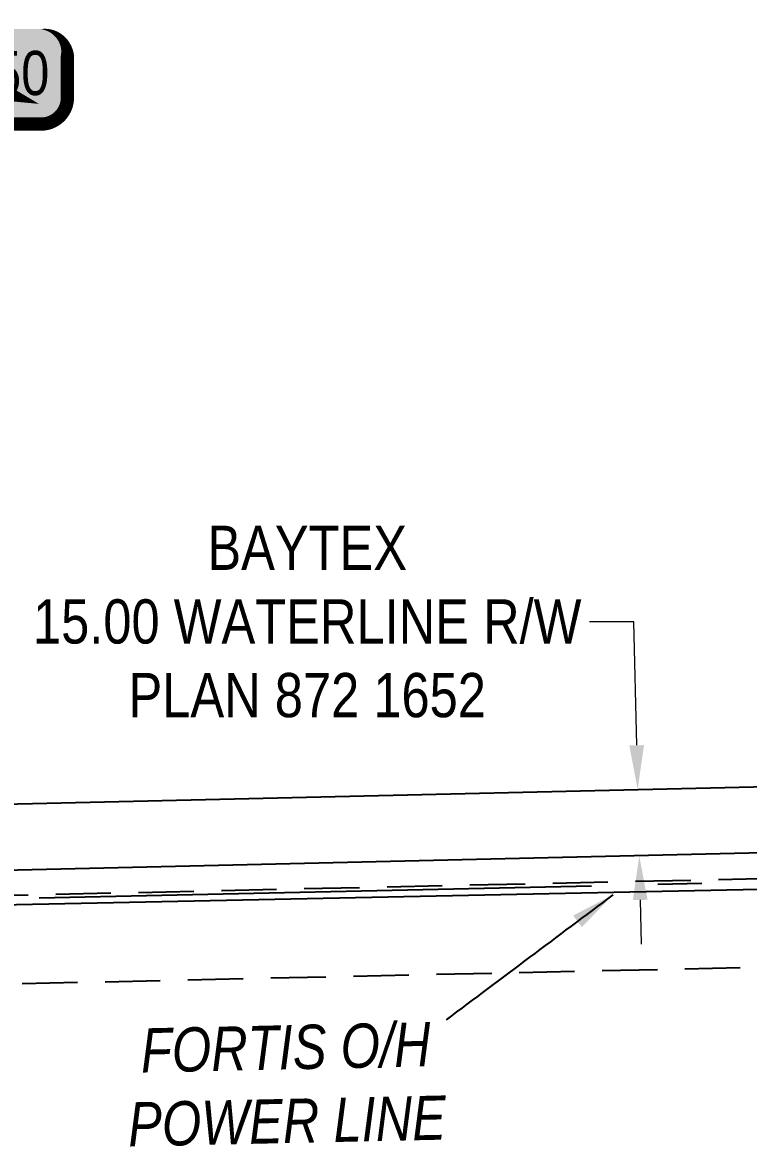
# Model space of a CAD drawing. Extents: x 88833 to 97610, y 5963373 to 5974710.
# Drawn here: x 95754 to 95918.3, y 5967504.5 to 5967758.9 of the extents above; entities that cross this region are included whole.
import ezdxf

# ---------------------------------------------------------------- set-up
doc = ezdxf.new("R2010")
doc.units = 0
doc.header["$LTSCALE"] = 5
doc.header["$PDSIZE"] = 5
doc.linetypes.add('foc-ACCESSROAD', pattern=[3.75, 2.5, -1.25])
doc.linetypes.add('foc-QUARTERLINE', pattern=[33, 25, -3, 2, -3])
doc.layers.get('Defpoints').update_dxf_attribs({"color": 9})
for name, color, linetype in [('AS-POWER', 104, 'foc-POWER'), ('AS-POWER-T', 104, 'Continuous'), ('F-AR', 190, 'foc-ACCESSROAD'), ('F-RW', 190, 'Continuous'), ('L-QSEC', 8, 'foc-QUARTERLINE'), ('P-APEX RECON-LINE LIST', 240, 'Continuous')]:
    doc.layers.add(name, color=color, linetype=linetype)
doc.layers.add('F-RW-T', color=190, linetype='Continuous', lineweight=9)
doc.styles.add('100L', font='ARIALN.TTF', dxfattribs={"height": 10})
doc.styles.add('80', font='ARIALN.TTF', dxfattribs={"height": 10})
doc.styles.add('80CG', font='ARIALN.TTF', dxfattribs={"height": 10})
doc.styles.add('foc-LtypeFont', font='ARIALN.TTF', dxfattribs={"height": 7.35})
doc.linetypes.add('foc-POWER', pattern='A,6,-1,["P",foc-LtypeFont,S=0.2,R=0,X=-0.625,Y=-0.75],-1.24,4', length=12.24)
doc.dimstyles.new('Compass 5 000', dxfattribs={"dimscale": 5, "dimtxt": 9, "dimasz": 2, "dimexe": 0.2, "dimexo": 0.0625, "dimgap": 0.5, "dimtad": 0, "dimtih": 1, "dimtoh": 1, "dimzin": 0, "dimdsep": 46, "dimtxsty": '80CG', "dimcen": 0.1, "dimse1": 1, "dimse2": 1, "dimclrd": 256, "dimclrt": 256, "dimaunit": 1, "dimadec": 4, "dimazin": 0, "dimtfac": 0.06, "dimtofl": 0, "dimtmove": 0, "dimatfit": 1, "dimfxl": 0.2, "dimtolj": 1, "dimtzin": 0, "dimlwd": -1, "dimarcsym": 0})

# ---------------------------------------------------------------- blocks, each defined once
blk = doc.blocks.new('*D427')
at = {"layer": 'Defpoints', "color": 0, "transparency": 16777216}
for p in [(95893.18, 5967585.33), (95909.1, 5967585.7), (95909.45, 5967570.69)]:
    blk.add_point(p, dxfattribs=at)
at = {"layer": 'F-RW-T', "transparency": 16777216}
for p, q in [((95892.3, 5967623.29), (95882.3, 5967623.29)), ((95892.95, 5967595.33), (95892.3, 5967623.29)), ((95893.76, 5967560.33), (95893.99, 5967550.33))]:
    blk.add_line(p, q, dxfattribs=at)
for points in [[(95894.61, 5967595.37), (95891.28, 5967595.29), (95893.18, 5967585.33)], [(95895.42, 5967560.37), (95892.09, 5967560.29), (95893.53, 5967570.33)]]:
    blk.add_solid(points, dxfattribs=at)
at = {"layer": 'F-RW-T', "transparency": 16777216, "insert": (95818.4, 5967623.29), "char_height": 10, "attachment_point": 5, "style": '80CG'}
blk.add_mtext('\\A1;BAYTEX\\P15.00 WATERLINE R/W\\PPLAN 872 1652', dxfattribs=at)
blk = doc.blocks.new('*U452')
at = {"true_color": 0xffffa8}
h = blk.add_hatch(color=51, dxfattribs=at)
edge = h.paths.add_edge_path()
edge.add_line((-21.5, -11.5), (21.5, -11.5))
edge.add_arc((21.5, -5.5), 6, 270, 360)
edge.add_line((27.5, -5.5), (27.5, 4))
edge.add_arc((21.5, 4), 6, 0, 90)
edge.add_line((21.5, 10), (-21.5, 10))
edge.add_arc((-21.5, 4), 6, 90, 180)
edge.add_line((-27.5, 4), (-27.5, -5.5))
edge.add_arc((-21.5, -5.5), 6, 180, 270)
at = {"color": 240, "flags": 128}
blk.add_lwpolyline([(-21.5, -11.5, 3, 3, 0), (21.5, -11.5, 3, 3, 0.414214), (27.5, -5.5, 3, 3, 0), (27.5, 4, 3, 0, 0.414214), (21.5, 10, 0, 0, 0), (-21.5, 10, 0, 0, 0.414214), (-27.5, 4, 0, 0, 0), (-27.5, -5.5, 0, 3, 0.414214)], format="xyseb", close=True, dxfattribs=at)
for points in [[(-24.67, -8.43, 0, 10, 0), (0, 0, 5, 5, 0)], [(21.05, -6.93, 0, 10, 0), (0, 0, 5, 5, 0)]]:
    blk.add_lwpolyline(points, format="xyseb", dxfattribs=at)
at = {"color": 4, "style": '80'}
blk.add_attdef('OTHER_001', (-14.7, -5), '', height=10, dxfattribs=at)

msp = doc.modelspace()

# ---------------------------------------------------------------- linework, layer by layer
at = {"layer": 'AS-POWER', "flags": 128}
msp.add_lwpolyline([(95591.809, 5967555.959), (96081.397, 5967566.087), (96204.343, 5967568.631), (96461.507, 5967574.137), (96489.285, 5967574.731), (96684.124, 5967578.901), (96917.452, 5967583.894)], dxfattribs=at)
at = {"layer": 'F-AR', "flags": 128}
msp.add_lwpolyline([(95592.783, 5967557.9), (96137.954, 5967569.981), (96138.399, 5967549.866), (95593.257, 5967537.786)], dxfattribs=at)
at = {"layer": 'F-RW', "flags": 128}
msp.add_lwpolyline([(96079.331, 5967589.638), (96183.057, 5967591.805), (96183.681, 5967592.028), (96185.738, 5967576.949), (96087.012, 5967574.808), (95636.051, 5967564.358), (95620.99, 5967578.629), (95592.307, 5967578.126), (95591.954, 5967593.155), (95626.782, 5967593.804), (95641.861, 5967579.521)], close=True, dxfattribs=at)
at = {"layer": 'L-QSEC', "flags": 128}
msp.add_lwpolyline([(95592.801, 5967557.132), (97205.022, 5967592.787)], dxfattribs=at)

# ---------------------------------------------------------------- block references
at = {"layer": 'P-APEX RECON-LINE LIST'}
ref = msp.add_blockref('*U452', (95736.647, 5967747.413), dxfattribs=at)
ref.add_attrib('OTHER_001', 'MN25-50', (95712.95, 5967742.477), dxfattribs={"layer": '0', "color": 4, "height": 10, "style": '80'})

# ---------------------------------------------------------------- texts
at = {"layer": 'AS-POWER-T', "insert": (95771.027, 5967531.045), "char_height": 10, "attachment_point": 1, "rotation": 1.25792, "style": '100L'}
msp.add_mtext_dynamic_manual_height_columns('\\pi9.6237;{\\fArial Narrow|b0|i1|c0|p34;FORTIS O/H\\P\\pi6.3699;POWER LINE}', width=84.62251, gutter_width=55, heights=[0], dxfattribs=at)

# ---------------------------------------------------------------- dimensions: what is measured, and where the dimension line sits
at = {"layer": 'F-RW-T'}
dim = msp.add_linear_dim(base=(95893.178, 5967585.333), p1=(95909.451, 5967570.693), p2=(95909.104, 5967585.701), angle=91.3248, text='BAYTEX\\P15.00 WATERLINE R/W\\PPLAN 872 1652', dimstyle='Compass 5 000', dxfattribs=at)
dim.commit()
dim.dimension.update_dxf_attribs({"geometry": '*D427', "text_midpoint": (95818.402, 5967623.292), "dimtype": 161})

# ---------------------------------------------------------------- leaders
at = {"layer": 'AS-POWER-T', "path_type": 1}
msp.add_leader([(95887.561, 5967561.483), (95849.841, 5967533.21)], dimstyle='Compass 5 000', override={"dimgap": 0.5, "dimtad": 0}, dxfattribs=at)

doc.saveas('drawing.dxf')
